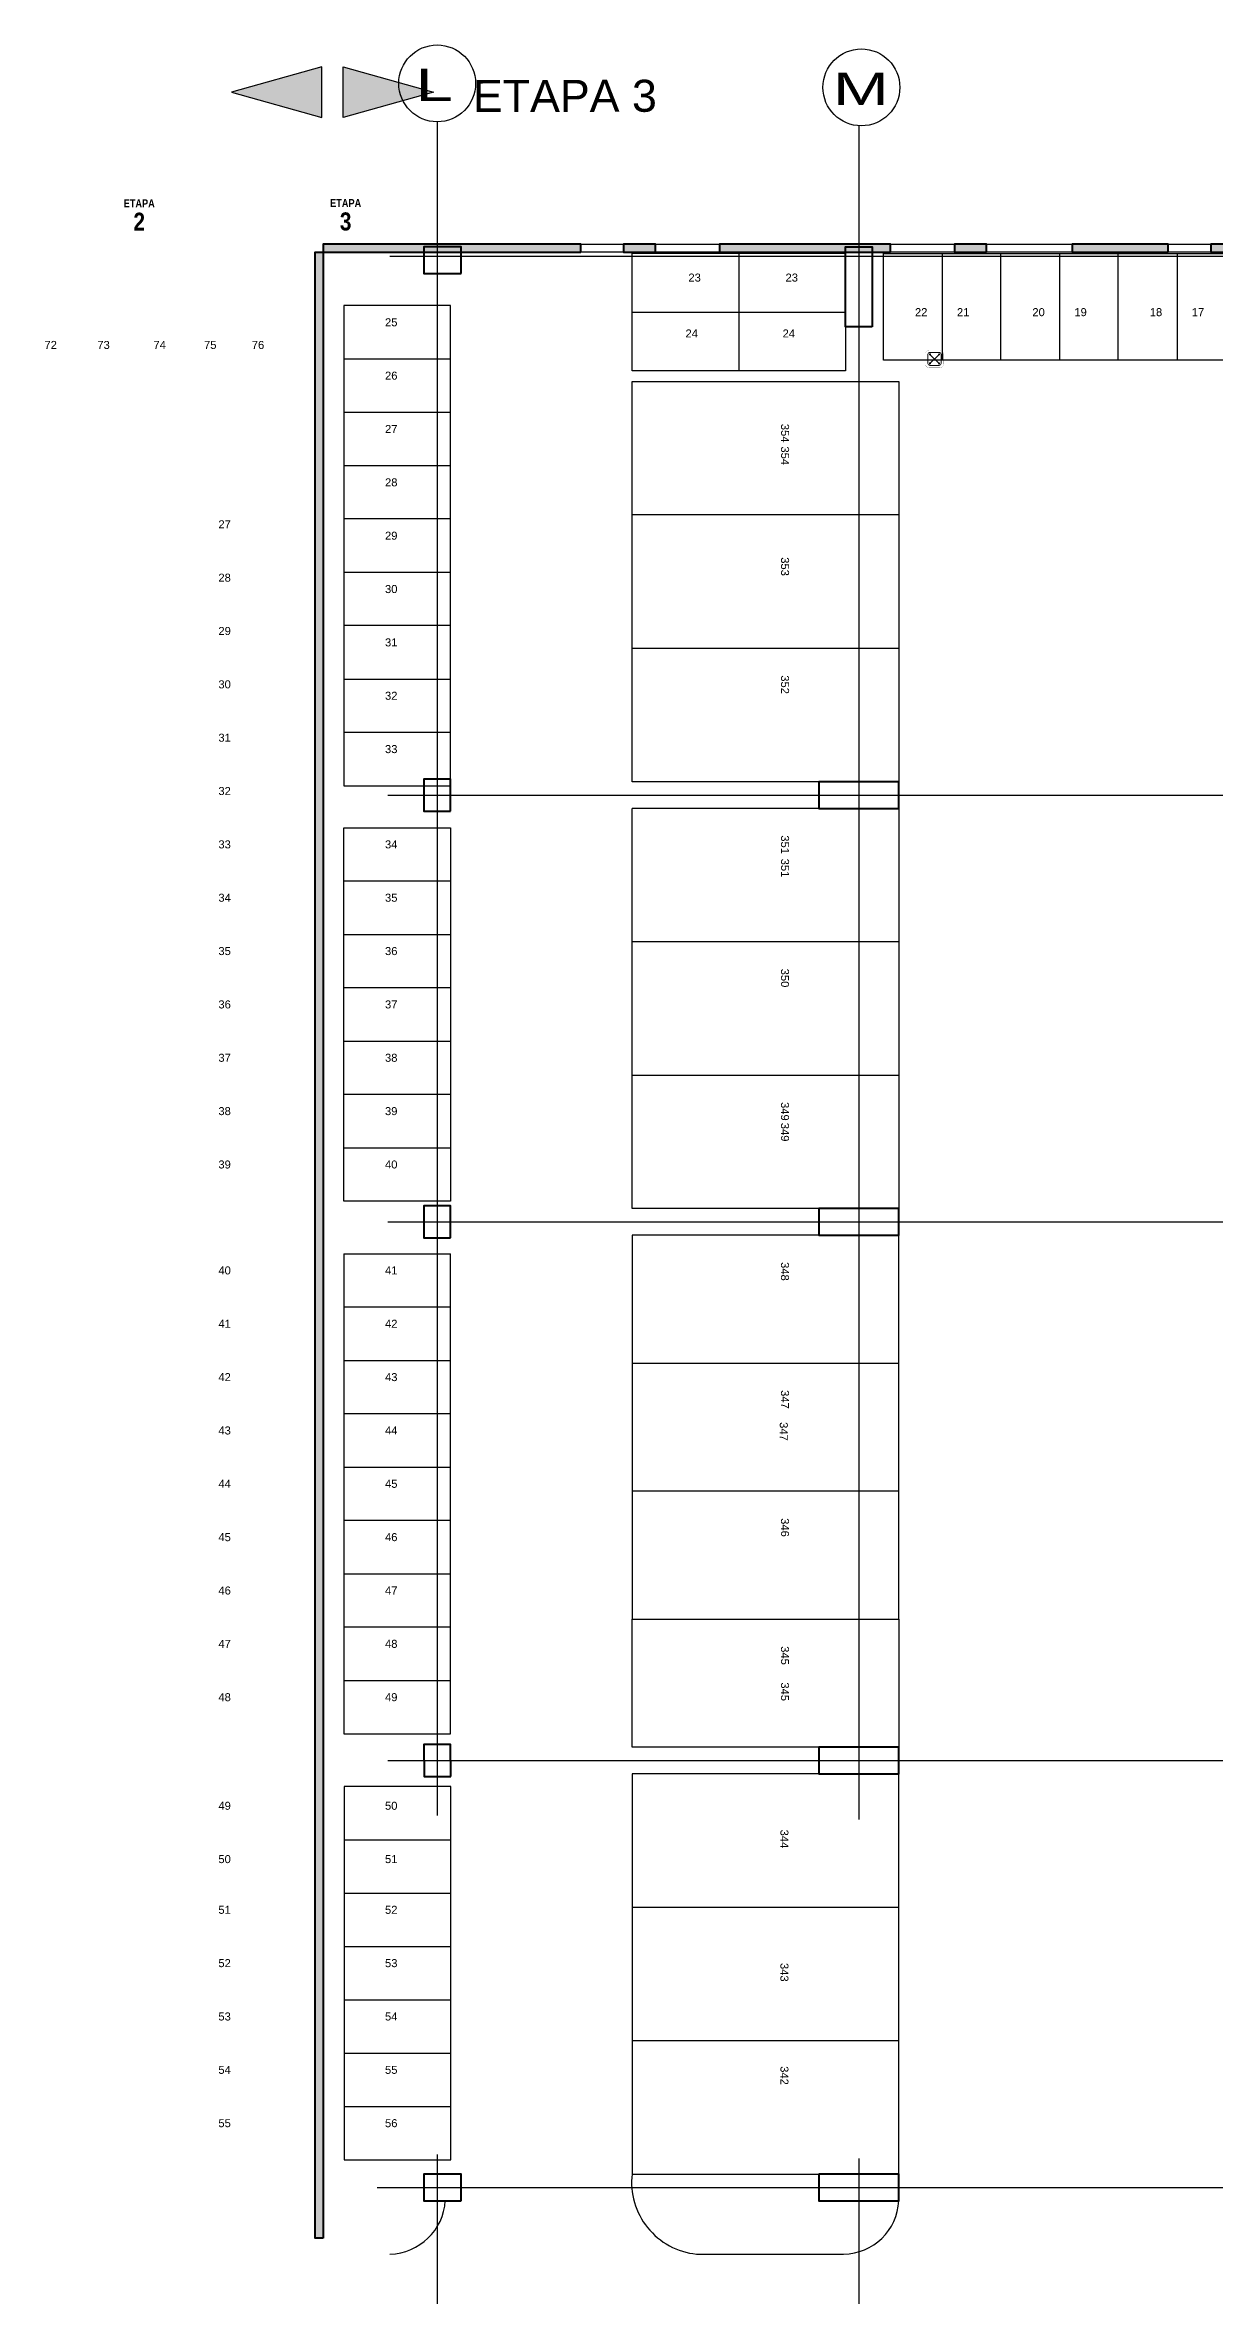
# Model space of a CAD drawing. Header units: millimetres. Extents: x -430 to 485, y 17 to 957.
# Drawn here: x 140.7 to 162.62, y 61.87 to 104.07 of the extents above; entities that cross this region are included whole.
import ezdxf
from ezdxf.lldxf.tags import DXFTag

# ---------------------------------------------------------------- set-up
doc = ezdxf.new("R2010")
doc.units = ezdxf.units.MM
doc.linetypes.add('Center', pattern=[50.8, 31.75, -6.35, 6.35, -6.35])
doc.linetypes.add('LÍNEAS_OCULTASX2', pattern=[0.75, 0.5, -0.25])
for name, color, linetype, lineweight in [('-CN-GYD-TUBERÍA TOMACORRIENTE', 5, 'Continuous', 5), ('-CN-GYD-TUBERÍA TOMACORRIENTE PVC', 86, 'Continuous', 18), ('Muro', 9, 'Continuous', 40)]:
    doc.layers.add(name, color=color, linetype=linetype, lineweight=lineweight)
for name, color, linetype in [('-parquead', 8, 'Continuous'), ('A-HATCH CONCRETO', 8, 'Continuous'), ('EJE-ESTRUCTURA', 8, 'Center'), ('GG_PISO 3', 8, 'Continuous'), ('JCA_HATCH 254', 252, 'Continuous'), ('JCA_TEXTO1', 8, 'Continuous'), ('JCA_TEXTO2', 8, 'Continuous'), ('Textos-espacios', 8, 'Continuous')]:
    doc.layers.add(name, color=color, linetype=linetype)
doc.layers.add('Estructura', color=7, linetype='Continuous', lineweight=40, true_color=0x4f4f4f)
doc.styles.add('STANDAR NEGRITA', font='ARIALNB.TTF', dxfattribs={"height": 0.2})
doc.styles.get("Standard").update_dxf_attribs({"font": 'arial.ttf'})
doc.styles.add('style2', font='arial.ttf', dxfattribs={"width": 1.5})
tags = doc.linetypes.add('AiX_LINE', pattern='A,0.5,-0.2,["AiX",Standard,S=0.1,R=0,X=-0.1,Y=-0.05],-0.25', length=0.95).pattern_tags.tags
tags[6] = DXFTag(74, 10)

# ---------------------------------------------------------------- blocks, each defined once
blk = doc.blocks.new('Caja de paso')
at = {"layer": '-CN-GYD-TUBERÍA TOMACORRIENTE PVC', "const_width": 0.00173}
blk.add_lwpolyline([(-0.111, 0.067), (-0.111, -0.067, 0.414214), (-0.067, -0.111), (0.067, -0.111, 0.414214), (0.111, -0.067), (0.111, 0.067, 0.414214), (0.067, 0.111), (-0.067, 0.111, 0.414214)], format="xyb", close=True, dxfattribs=at)
at = {"layer": '-CN-GYD-TUBERÍA TOMACORRIENTE PVC'}
blk.add_lwpolyline([(-0.057, -0.082), (0.057, -0.082, 0.414214), (0.082, -0.057), (0.082, 0.057, 0.414214), (0.057, 0.082), (-0.057, 0.082, 0.414214), (-0.082, 0.057), (-0.082, -0.057, 0.414214)], format="xyb", close=True, dxfattribs=at)
at = {"layer": '-CN-GYD-TUBERÍA TOMACORRIENTE PVC', "linetype": 'LÍNEAS_OCULTASX2'}
for points in [[(-0.057, 0.057), (0.057, -0.057)], [(0.057, 0.057), (-0.057, -0.057)]]:
    blk.add_lwpolyline(points, dxfattribs=at)
at = {"layer": '-CN-GYD-TUBERÍA TOMACORRIENTE PVC'}
for centre in [(-0.057, 0.057), (0.057, 0.057), (-0.057, -0.057), (0.057, -0.057)]:
    blk.add_circle(centre, 0.00665, dxfattribs=at)
blk = doc.blocks.new('estructura etapa 3')
at = {"layer": 'EJE-ESTRUCTURA'}
for p, q in [((-892.1, -6655.279), (-892.1, -6714.861)), ((-884.2, -6655.354), (-884.2, -6714.914)), ((-892.986, -6657.799), (-848.026, -6657.799)), ((-893.028, -6667.899), (-848.026, -6667.899)), ((-893.028, -6675.899), (-848.026, -6675.899)), ((-893.028, -6685.999), (-848.026, -6685.999)), ((-893.228, -6693.999), (-848.026, -6693.999))]:
    blk.add_line(p, q, dxfattribs=at)
at = {"layer": 'Estructura'}
for points in [[(-891.651, -6658.124), (-891.651, -6657.624), (-892.35, -6657.624), (-892.35, -6658.124)], [(-883.95, -6659.124), (-884.45, -6659.124), (-884.45, -6657.624), (-883.95, -6657.624)], [(-891.85, -6668.199), (-891.851, -6667.599), (-892.35, -6667.599), (-892.349, -6668.199)], [(-884.95, -6667.649), (-884.95, -6668.149), (-883.45, -6668.149), (-883.45, -6667.649)], [(-891.85, -6676.199), (-891.85, -6675.599), (-892.349, -6675.599), (-892.349, -6676.199)], [(-884.95, -6675.649), (-884.95, -6676.149), (-883.45, -6676.149), (-883.45, -6675.649)], [(-891.847, -6686.299), (-891.851, -6685.699), (-892.35, -6685.699), (-892.346, -6686.299)], [(-884.95, -6685.749), (-884.95, -6686.249), (-883.45, -6686.249), (-883.45, -6685.749)], [(-891.651, -6694.249), (-891.651, -6693.749), (-892.35, -6693.749), (-892.35, -6694.249)], [(-884.95, -6693.749), (-884.95, -6694.249), (-883.45, -6694.249), (-883.45, -6693.749)]]:
    blk.add_lwpolyline(points, close=True, dxfattribs=at)
at = {"layer": 'JCA_TEXTO1', "linetype": 'Continuous'}
for centre in [(-892.1, -6654.559), (-884.152, -6654.634)]:
    blk.add_circle(centre, 0.72, dxfattribs=at)
at = {"layer": 'JCA_TEXTO2', "style": 'style2', "width": 1.5}
for s, p in [('L', (-892.507, -6654.889)), ('M', (-884.687, -6654.964))]:
    blk.add_text(s, height=0.603, rotation=0.0293, dxfattribs=at).set_placement(p)
blk = doc.blocks.new('A$C972f9415')
at = {"layer": 'A-HATCH CONCRETO', "ltscale": 0.03}
h = blk.add_hatch(color=256, dxfattribs=at)
h.dxf.hatch_style = 1
h.paths.add_polyline_path([(52.108, 57.896), (52.108, 58.046)], flags=17)
h.paths.add_polyline_path([(52.108, 57.896), (52.108, 58.046), (50.674, 58.046), (50.674, 57.896)])
h.paths.add_polyline_path([(49.074, 57.896), (49.074, 58.046), (48.306, 58.046), (48.306, 57.896), (47.106, 57.896), (47.106, 58.046), (46.299, 58.046), (46.299, 57.896)])
h.paths.add_polyline_path([(45.499, 57.896), (45.499, 58.046), (43.895, 58.046), (43.895, 57.896)])
h.paths.add_polyline_path([(42.295, 57.896), (42.295, 58.046), (32.53, 58.046), (32.53, 57.896)])
h.paths.add_polyline_path([(30.93, 57.896), (30.93, 58.046), (28.93, 58.046), (28.93, 57.896)])
h.paths.add_polyline_path([(27.33, 57.896), (27.33, 58.046), (26.028, 58.046), (26.028, 57.896)])
h.paths.add_polyline_path([(25.228, 57.896), (25.228, 58.046), (23.858, 58.046), (23.858, 57.896)])
h.paths.add_polyline_path([(23.058, 57.896), (23.058, 58.046), (21.257, 58.046), (21.257, 57.896)])
h.paths.add_polyline_path([(19.657, 57.897), (19.657, 58.047), (19.054, 58.046), (19.054, 57.896)])
h.paths.add_polyline_path([(17.854, 57.896), (17.854, 58.046), (14.654, 58.046), (14.654, 57.896)])
h.paths.add_polyline_path([(13.454, 57.896), (13.454, 58.046), (12.852, 58.046), (12.852, 57.896), (12.052, 57.898), (12.052, 58.046), (7.227, 58.046), (7.227, 57.896), (12.114, 57.898), (14.114, 57.896)])
at = {"layer": 'JCA_HATCH 254'}
for points in [[(5.509, 60.896), (7.202, 60.42), (7.202, 61.372)], [(9.294, 60.896), (7.602, 60.42), (7.602, 61.372)]]:
    blk.add_hatch(color=256, dxfattribs=at).paths.add_polyline_path(points)
at = {"layer": 'JCA_HATCH 254', "true_color": 0x636466}
blk.add_hatch(color=251, dxfattribs=at).paths.add_polyline_path([(7.227, 20.671), (7.077, 20.671), (7.077, 57.896), (7.227, 57.896)])
at = {"layer": '-parquead'}
for p, q in [((17.013, 57.871), (13.013, 57.871)), ((15.013, 57.871), (15.013, 55.672)), ((17.013, 57.871), (17.013, 55.672)), ((17.013, 55.672), (13.013, 55.672)), ((7.612, 40.109), (7.612, 47.109)), ((13.013, 39.471), (13.013, 32.271)), ((13.013, 29.371), (13.013, 21.871)), ((14.221, 20.371), (16.976, 20.371))]:
    blk.add_line(p, q, dxfattribs=at)
for points in [[(12.052, 58.046), (12.852, 58.046), (12.852, 57.896), (12.052, 57.898)], [(13.454, 58.046), (14.654, 58.046), (14.654, 57.896), (13.454, 57.898)], [(17.854, 58.045), (19.054, 58.046), (19.054, 57.896), (17.854, 57.896)], [(19.657, 58.046), (21.257, 58.046), (21.257, 57.896), (19.657, 57.898)], [(23.058, 58.046), (23.858, 58.046), (23.858, 57.896), (23.058, 57.897)], [(13.013, 32.271), (18.013, 32.271), (18.013, 29.871), (13.013, 29.871)]]:
    blk.add_lwpolyline(points, close=True, dxfattribs=at)
for points in [[(13.013, 55.672), (13.013, 57.871)], [(24.324, 55.871), (17.725, 55.871), (17.725, 57.871)], [(17.725, 57.871), (24.324, 57.871)], [(18.824, 57.871), (18.824, 55.871)], [(19.924, 55.871), (19.924, 57.871)], [(21.024, 57.871), (21.024, 55.871)], [(22.124, 55.871), (22.124, 57.871)], [(23.224, 57.871), (23.224, 55.871)], [(7.612, 56.896), (7.612, 47.896), (9.612, 47.896), (9.612, 56.896)], [(9.612, 56.896), (7.612, 56.896)], [(13.013, 56.772), (17.013, 56.772)], [(7.612, 55.896), (9.612, 55.896)], [(18.013, 55.471), (18.013, 47.971), (13.013, 47.971), (13.013, 55.471)], [(13.013, 55.471), (18.013, 55.471)], [(7.612, 54.896), (9.612, 54.896)], [(7.612, 53.896), (9.612, 53.896)], [(9.612, 52.896), (7.612, 52.896)], [(18.013, 52.971), (13.013, 52.971)], [(7.612, 51.896), (9.612, 51.896)], [(9.612, 50.896), (7.612, 50.896)], [(18.013, 50.471), (13.013, 50.471)], [(7.612, 49.896), (9.612, 49.896)], [(9.612, 48.896), (7.612, 48.896)], [(18.013, 47.471), (18.013, 39.971), (13.013, 39.971), (13.013, 47.471)], [(18.013, 47.471), (13.013, 47.471)], [(9.612, 47.109), (9.612, 40.109), (7.612, 40.109)], [(7.612, 47.109), (9.612, 47.109)], [(9.612, 46.109), (7.612, 46.109)], [(7.612, 45.109), (9.612, 45.109)], [(18.013, 44.971), (13.013, 44.971)], [(9.612, 44.109), (7.612, 44.109)], [(7.612, 43.109), (9.612, 43.109)], [(13.013, 42.471), (18.013, 42.471)], [(9.612, 42.109), (7.612, 42.109)], [(7.612, 41.109), (9.612, 41.109)], [(18.013, 39.471), (13.013, 39.471)], [(18.013, 32.271), (18.013, 39.471)], [(7.612, 39.124), (9.612, 39.124)], [(7.612, 39.124), (7.612, 30.124), (9.612, 30.124), (9.612, 39.124)], [(9.612, 38.124), (7.612, 38.124)], [(7.612, 37.124), (9.612, 37.124)], [(13.013, 37.071), (18.013, 37.071)], [(9.612, 36.124), (7.612, 36.124)], [(7.612, 35.124), (9.612, 35.124)], [(18.013, 34.671), (13.013, 34.671)], [(9.612, 34.124), (7.612, 34.124)], [(7.612, 33.124), (9.612, 33.124)], [(9.612, 32.124), (7.612, 32.124)], [(7.612, 31.124), (9.612, 31.124)], [(9.616, 29.139), (7.616, 29.139)], [(7.616, 29.139), (7.616, 22.139), (9.616, 22.139), (9.616, 29.139)], [(18.013, 29.371), (13.013, 29.371)], [(13.013, 21.871), (18.013, 21.871), (18.013, 29.371)], [(7.616, 28.139), (9.616, 28.139)], [(7.616, 27.139), (9.616, 27.139)], [(18.013, 26.871), (13.013, 26.871)], [(7.616, 26.139), (9.616, 26.139)], [(7.616, 25.139), (9.616, 25.139)], [(7.616, 24.139), (9.616, 24.139)], [(18.013, 24.371), (13.013, 24.371)], [(7.616, 23.139), (9.616, 23.139)]]:
    blk.add_lwpolyline(points, dxfattribs=at)
for centre, radius, start, end in [((14.358, 21.718), 1.354, 173.4982, 264.2154), ((8.449, 21.437), 1.066, 271.4636, 356.4964), ((16.963, 21.421), 1.05, 270.6874, 357.2713)]:
    blk.add_arc(centre, radius, start, end, dxfattribs=at)
at = {"layer": 'Muro'}
for points in [[(7.227, 20.671), (7.077, 20.671), (7.077, 57.896), (7.227, 57.896)], [(12.052, 57.896), (12.052, 58.046), (7.227, 58.046), (7.227, 57.896)], [(13.454, 57.897), (13.454, 58.047), (12.852, 58.046), (12.852, 57.896)], [(17.854, 57.896), (17.854, 58.046), (14.654, 58.046), (14.654, 57.896)], [(19.657, 57.897), (19.657, 58.047), (19.054, 58.046), (19.054, 57.896)], [(23.058, 57.896), (23.058, 58.046), (21.257, 58.046), (21.257, 57.896)], [(25.227, 57.897), (25.227, 58.047), (23.858, 58.046), (23.858, 57.896)]]:
    blk.add_lwpolyline(points, close=True, dxfattribs=at)
at = {"layer": 'Textos-espacios'}
for points in [[(5.509, 60.896), (7.202, 60.42), (7.202, 61.372)], [(9.294, 60.896), (7.602, 60.42), (7.602, 61.372)]]:
    blk.add_lwpolyline(points, close=True, dxfattribs=at)
at = {"layer": 'Muro'}
blk.add_blockref('estructura etapa 3', (901.462, 6715.62), dxfattribs=at)
at = {"layer": 'Textos-espacios'}
blk.add_text('ETAPA 3', height=0.6, rotation=0.0669, dxfattribs=at).set_placement((10.031, 60.525))
at = {"layer": 'Textos-espacios', "char_height": 0.15}
for s, width, insert, attachment_point, rotation in [('23', 0.89145, (14.302, 57.496), 3, 0), ('23', 0.89145, (16.122, 57.496), 3, 0), ('25', 0.89145, (8.384, 56.658), 1, 360), ('22', 0.89145, (18.548, 56.848), 3, 0), ('21', 0.89145, (19.101, 56.848), 1, 360), ('20', 0.89145, (20.747, 56.848), 3, 0), ('19', 0.89145, (21.301, 56.848), 1, 360), ('18', 0.89145, (22.947, 56.848), 3, 0), ('17', 0.89145, (23.501, 56.848), 1, 360), ('24', 0.89145, (14.247, 56.448), 3, 0), ('24', 0.89145, (16.067, 56.448), 3, 0), ('26', 0.89145, (8.384, 55.658), 1, 360), ('27', 0.89145, (8.384, 54.658), 1, 360), ('354', 1.5279, (15.955, 54.679), 1, 270), ('28', 0.89145, (8.384, 53.658), 1, 360), ('29', 0.89145, (8.384, 52.658), 1, 360), ('353', 1.5279, (15.955, 52.179), 1, 270), ('30', 0.89145, (8.384, 51.658), 1, 360), ('31', 0.89145, (8.384, 50.658), 1, 360), ('352', 1.5279, (15.955, 49.966), 1, 270), ('32', 0.89145, (8.384, 49.658), 1, 360), ('33', 0.89145, (8.384, 48.658), 1, 360), ('34', 0.89145, (8.384, 46.871), 1, 360), ('351', 1.5279, (15.955, 46.966), 1, 270), ('35', 0.89145, (8.384, 45.871), 1, 360), ('36', 0.89145, (8.384, 44.871), 1, 360), ('350', 1.5279, (15.954, 44.466), 1, 270), ('37', 0.89145, (8.384, 43.871), 1, 360), ('38', 0.89145, (8.384, 42.871), 1, 360), ('39', 0.89145, (8.384, 41.871), 1, 360), ('349', 1.5279, (15.954, 41.966), 1, 270), ('40', 0.89145, (8.384, 40.871), 1, 360), ('41', 0.89145, (8.384, 38.886), 1, 360), ('348', 1.5279, (15.954, 38.966), 1, 270), ('42', 0.89145, (8.384, 37.886), 1, 360), ('43', 0.89145, (8.384, 36.886), 1, 360), ('347', 1.5279, (15.954, 36.566), 1, 270), ('44', 0.89145, (8.384, 35.886), 1, 360), ('45', 0.89145, (8.384, 34.886), 1, 360), ('46', 0.89145, (8.384, 33.886), 1, 360), ('346', 1.5279, (15.954, 34.166), 1, 270), ('47', 0.89145, (8.384, 32.886), 1, 360), ('48', 0.89145, (8.384, 31.886), 1, 360), ('345', 1.5279, (15.954, 31.766), 1, 270), ('49', 0.89145, (8.384, 30.886), 1, 360), ('50', 0.89145, (8.384, 28.851), 1, 360), ('344', 1.70433, (15.943, 28.328), 1, 270), ('51', 0.89145, (8.384, 27.851), 1, 360), ('52', 0.89145, (8.384, 26.9), 1, 360), ('53', 0.89145, (8.384, 25.9), 1, 360), ('343', 1.70601, (15.943, 25.828), 1, 270), ('54', 0.89145, (8.384, 24.9), 1, 360), ('55', 0.89145, (8.384, 23.9), 1, 360), ('342', 2.00679, (15.943, 23.893), 1, 270), ('56', 0.89145, (8.384, 22.9), 1, 360)]:
    blk.add_mtext_dynamic_manual_height_columns(s, width=width, gutter_width=5, heights=[0], dxfattribs=dict(at, insert=insert, attachment_point=attachment_point, rotation=rotation))

msp = doc.modelspace()

# ---------------------------------------------------------------- block references
at = {"layer": '-CN-GYD-TUBERÍA TOMACORRIENTE', "linetype": 'AiX_LINE', "ltscale": 15, "xscale": 1.5, "yscale": 1.5, "zscale": 45.18280937220077}
msp.add_blockref('Caja de paso', (157.368, 98.182), dxfattribs=at)
msp.add_blockref('A$C972f9415', (138.687, 42.286))

# ---------------------------------------------------------------- texts
at = {"layer": 'GG_PISO 3', "char_height": 0.15, "attachment_point": 7, "rotation": 360, "style": 'STANDAR NEGRITA'}
for s, insert in [('\\pxqc;ETAPA\\P{\\H2.255x;2}', (141.3, 100.585)), ('\\pxqc;ETAPA\\P{\\H2.255x;3}', (145.168, 100.585))]:
    msp.add_mtext_dynamic_manual_height_columns(s, width=2.33132, gutter_width=10, heights=[0], dxfattribs=dict(at, insert=insert))
at = {"layer": 'GG_PISO 3', "char_height": 0.15}
for s, width, insert, attachment_point, rotation in [('23', 0.89145, (152.989, 99.782), 3, 0), ('23', 0.89145, (154.809, 99.782), 3, 0), ('25', 0.89145, (147.071, 98.943), 1, 360), ('24', 0.89145, (152.934, 98.734), 3, 0), ('24', 0.89145, (154.754, 98.734), 3, 0), ('22', 0.89145, (157.234, 99.133), 3, 0), ('21', 0.89145, (157.788, 99.133), 1, 360), ('20', 0.89145, (159.434, 99.133), 3, 0), ('19', 0.89145, (159.988, 99.133), 1, 360), ('18', 0.89145, (161.634, 99.133), 3, 0), ('17', 0.89145, (162.187, 99.133), 1, 360), ('72', 0.89145, (140.69, 98.519), 1, 360), ('73', 0.89145, (141.681, 98.519), 1, 360), ('74', 0.89145, (142.732, 98.519), 1, 360), ('75', 0.89145, (143.68, 98.519), 1, 360), ('76', 0.89145, (144.575, 98.519), 1, 360), ('26', 0.89145, (147.071, 97.943), 1, 360), ('27', 0.89145, (147.071, 96.943), 1, 360), ('354', 1.5279, (154.642, 96.541), 1, 270), ('28', 0.89145, (147.071, 95.943), 1, 360), ('27', 0.89145, (143.949, 95.157), 1, 360), ('29', 0.89145, (147.071, 94.943), 1, 360), ('28', 0.89145, (143.949, 94.157), 1, 360), ('353', 1.5279, (154.642, 94.464), 1, 270), ('30', 0.89145, (147.071, 93.943), 1, 360), ('29', 0.89145, (143.949, 93.157), 1, 360), ('31', 0.89145, (147.071, 92.943), 1, 360), ('30', 0.89145, (143.949, 92.157), 1, 360), ('352', 1.5279, (154.642, 92.252), 1, 270), ('32', 0.89145, (147.071, 91.943), 1, 360), ('31', 0.89145, (143.949, 91.157), 1, 360), ('33', 0.89145, (147.071, 90.943), 1, 360), ('32', 0.89145, (143.949, 90.157), 1, 360), ('33', 0.89145, (143.949, 89.157), 1, 360), ('34', 0.89145, (147.071, 89.157), 1, 360), ('351', 1.5279, (154.642, 88.814), 1, 270), ('34', 0.89145, (143.949, 88.157), 1, 360), ('35', 0.89145, (147.071, 88.157), 1, 360), ('35', 0.89145, (143.949, 87.157), 1, 360), ('36', 0.89145, (147.071, 87.157), 1, 360), ('350', 1.5279, (154.641, 86.752), 1, 270), ('36', 0.89145, (143.949, 86.157), 1, 360), ('37', 0.89145, (147.071, 86.157), 1, 360), ('37', 0.89145, (143.949, 85.157), 1, 360), ('38', 0.89145, (147.071, 85.157), 1, 360), ('38', 0.89145, (143.949, 84.157), 1, 360), ('39', 0.89145, (147.071, 84.157), 1, 360), ('349', 1.5279, (154.641, 83.863), 1, 270), ('39', 0.89145, (143.949, 83.157), 1, 360), ('40', 0.89145, (147.071, 83.157), 1, 360), ('40', 0.89145, (143.949, 81.171), 1, 360), ('41', 0.89145, (147.071, 81.171), 1, 360), ('348', 1.5279, (154.641, 81.252), 1, 270), ('41', 0.89145, (143.949, 80.171), 1, 360), ('42', 0.89145, (147.071, 80.171), 1, 360), ('42', 0.89145, (143.949, 79.171), 1, 360), ('43', 0.89145, (147.071, 79.171), 1, 360), ('43', 0.89145, (143.949, 78.171), 1, 360), ('44', 0.89145, (147.071, 78.171), 1, 360), ('347', 1.5279, (154.618, 78.252), 1, 270), ('44', 0.89145, (143.949, 77.171), 1, 360), ('45', 0.89145, (147.071, 77.171), 1, 360), ('346', 1.5279, (154.641, 76.452), 1, 270), ('45', 0.89145, (143.949, 76.171), 1, 360), ('46', 0.89145, (147.071, 76.171), 1, 360), ('46', 0.89145, (143.949, 75.171), 1, 360), ('47', 0.89145, (147.071, 75.171), 1, 360), ('47', 0.89145, (143.949, 74.171), 1, 360), ('48', 0.89145, (147.071, 74.171), 1, 360), ('48', 0.89145, (143.949, 73.171), 1, 360), ('49', 0.89145, (147.071, 73.171), 1, 360), ('345', 1.5279, (154.641, 73.374), 1, 270), ('49', 0.89145, (143.949, 71.136), 1, 360), ('50', 0.89145, (147.071, 71.136), 1, 360), ('344', 1.70433, (154.63, 70.614), 1, 270), ('50', 0.89145, (143.949, 70.136), 1, 360), ('51', 0.89145, (147.071, 70.136), 1, 360), ('51', 0.89145, (143.949, 69.186), 1, 360), ('52', 0.89145, (147.071, 69.186), 1, 360), ('52', 0.89145, (143.949, 68.186), 1, 360), ('53', 0.89145, (147.071, 68.186), 1, 360), ('343', 1.70601, (154.63, 68.114), 1, 270), ('53', 0.89145, (143.949, 67.186), 1, 360), ('54', 0.89145, (147.071, 67.186), 1, 360), ('54', 0.89145, (143.949, 66.186), 1, 360), ('55', 0.89145, (147.071, 66.186), 1, 360), ('342', 2.00679, (154.63, 66.179), 1, 270), ('55', 0.89145, (143.949, 65.186), 1, 360), ('56', 0.89145, (147.071, 65.186), 1, 360)]:
    msp.add_mtext_dynamic_manual_height_columns(s, width=width, gutter_width=5, heights=[0], dxfattribs=dict(at, insert=insert, attachment_point=attachment_point, rotation=rotation))

doc.saveas('drawing.dxf')
